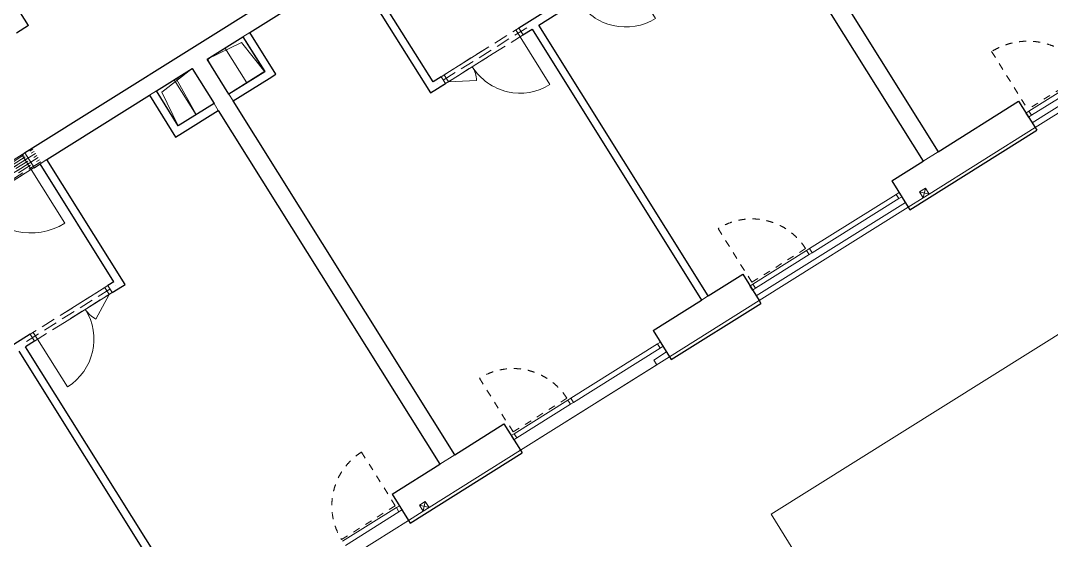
# Model space of a CAD drawing. Header units: millimetres. Extents: x -7743 to 191930, y -8645 to 72638.
# Drawn here: x 86112 to 100751, y 51774 to 59150 of the extents above; entities that cross this region are included whole.
import ezdxf

# ---------------------------------------------------------------- set-up
doc = ezdxf.new("R2010")
doc.units = ezdxf.units.MM
for name, pattern in [('HA_Dash_2mm-S1mm', [200, 100, -100]), ('HA_Dash_3mm-S1mm', [300, 200, -100]), ('HA_DashDot_2_2mm-S0_6mm', [1650, 750, -450, 0, -450])]:
    doc.linetypes.add(name, pattern=pattern)
for name, color, linetype, lineweight in [('A-DETL-GENF-OTLN', 9, 'Continuous', 9), ('A-DOOR-____-MCUT', 9, 'Continuous', 9), ('A-DOOR-____-OTLN', 9, 'Continuous', 9), ('A-DOOR-FRAM-MCUT', 9, 'Continuous', 9), ('A-FLOR-____-OTLN', 9, 'Continuous', 9), ('A-GENM-____-HDLN', 9, 'HA_Dash_3mm-S1mm', 9), ('A-GENM-____-OTLN', 9, 'Continuous', 9), ('A-GLAZ-CURT-MCUT', 9, 'Continuous', 5), ('A-GLAZ-CURT-OTLN', 9, 'Continuous', 5), ('A-GLAZ-CWMG-MCUT', 9, 'Continuous', 5), ('A-GLAZ-CWMG-OTLN', 9, 'Continuous', 5), ('A-WALL-____-MCUT', 9, 'Continuous', 25), ('I-WALL-____-MCUT', 9, 'Continuous', 25), ('M-HVAC-DUCT-OTLN', 9, 'Continuous', 9)]:
    doc.layers.add(name, color=color, linetype=linetype, lineweight=lineweight)

# ---------------------------------------------------------------- blocks, each defined once
blk = doc.blocks.new('HA_DR_Single_Swing_Solid - In_BJ_900x2100_Vstup-2000314-schema rezu D_110_5100')
at = {"layer": 'A-DOOR-____-MCUT', "linetype": 'HA_DashDot_2_2mm-S0_6mm'}
for p, q in [((-450, 125), (450, 125)), ((-450, -125), (450, -125))]:
    blk.add_line(p, q, dxfattribs=at)
at = {"layer": 'A-DOOR-____-OTLN'}
for p, q in [((-500, 125), (500, 125)), ((-500, -125), (500, -125))]:
    blk.add_line(p, q, dxfattribs=at)
at = {"layer": 'A-DOOR-____-OTLN', "lineweight": 5}
blk.add_line((450, -1025), (450, -125), dxfattribs=at)
blk.add_arc((450, -125), 900, 180, 270, dxfattribs=at)
at = {"layer": 'A-DOOR-FRAM-MCUT'}
for p, q in [((-450, 125), (-500, 125)), ((-500, 125), (-500, -125)), ((-450, -125), (-450, 125)), ((500, 125), (450, 125)), ((450, 125), (450, -125)), ((500, -125), (500, 125)), ((-500, -125), (-450, -125)), ((450, -125), (500, -125))]:
    blk.add_line(p, q, dxfattribs=at)
blk = doc.blocks.new('HA_DR_Double_Swing_Solid - In_BJ_1200x2100_800-1652965-schema rezu D_110_5100')
at = {"layer": 'A-DOOR-____-MCUT', "linetype": 'HA_DashDot_2_2mm-S0_6mm'}
for p, q in [((-600, 57.5), (600, 57.5)), ((-600, -57.5), (600, -57.5))]:
    blk.add_line(p, q, dxfattribs=at)
at = {"layer": 'A-DOOR-____-OTLN', "lineweight": 5}
for p, q in [((600, 857.5), (600, 57.5)), ((-253.6, 257.5), (-600, 57.5))]:
    blk.add_line(p, q, dxfattribs=at)
for centre, radius, start, end in [((600, 57.5), 800, 90, 180), ((-600, 57.5), 400, 360, 30)]:
    blk.add_arc(centre, radius, start, end, dxfattribs=at)
at = {"layer": 'A-DOOR-FRAM-MCUT'}
for p, q in [((-650, -57.5), (-650, 57.5)), ((-650, 57.5), (-600, 57.5)), ((-600, 57.5), (-600, -57.5)), ((600, 57.5), (650, 57.5)), ((600, -57.5), (600, 57.5)), ((650, 57.5), (650, -57.5)), ((-600, -57.5), (-650, -57.5)), ((650, -57.5), (600, -57.5))]:
    blk.add_line(p, q, dxfattribs=at)
blk = doc.blocks.new('HA_DR_Double_Swing_Solid - In_BJ_1200x2100_800-1652993-schema rezu D_110_5100')
at = {"layer": 'A-DOOR-____-MCUT', "linetype": 'HA_DashDot_2_2mm-S0_6mm'}
for p, q in [((-600, 57.5), (600, 57.5)), ((-600, -57.5), (600, -57.5))]:
    blk.add_line(p, q, dxfattribs=at)
at = {"layer": 'A-DOOR-____-OTLN', "lineweight": 5}
for p, q in [((-253.6, -257.5), (-600, -57.5)), ((600, -857.5), (600, -57.5))]:
    blk.add_line(p, q, dxfattribs=at)
for centre, radius, start, end in [((-600, -57.5), 400, 330, 0), ((600, -57.5), 800, 180, 270)]:
    blk.add_arc(centre, radius, start, end, dxfattribs=at)
at = {"layer": 'A-DOOR-FRAM-MCUT'}
for p, q in [((-600, 57.5), (-650, 57.5)), ((-650, 57.5), (-650, -57.5)), ((-600, -57.5), (-600, 57.5)), ((650, 57.5), (600, 57.5)), ((600, 57.5), (600, -57.5)), ((650, -57.5), (650, 57.5)), ((-650, -57.5), (-600, -57.5)), ((600, -57.5), (650, -57.5))]:
    blk.add_line(p, q, dxfattribs=at)
blk = doc.blocks.new('HA_DR_Single_Swing_Solid - In_BJ_800x2100-2000412-schema rezu D_110_5100')
at = {"layer": 'A-DOOR-____-MCUT', "linetype": 'HA_DashDot_2_2mm-S0_6mm'}
for p, q in [((-400, 57.5), (400, 57.5)), ((-400, -57.5), (400, -57.5))]:
    blk.add_line(p, q, dxfattribs=at)
at = {"layer": 'A-DOOR-____-OTLN', "lineweight": 5}
blk.add_line((400, -857.5), (400, -57.5), dxfattribs=at)
blk.add_arc((400, -57.5), 800, 180, 270, dxfattribs=at)
at = {"layer": 'A-DOOR-FRAM-MCUT'}
for p, q in [((-400, 57.5), (-450, 57.5)), ((-450, 57.5), (-450, -57.5)), ((-400, -57.5), (-400, 57.5)), ((450, 57.5), (400, 57.5)), ((400, 57.5), (400, -57.5)), ((450, -57.5), (450, 57.5)), ((-450, -57.5), (-400, -57.5)), ((400, -57.5), (450, -57.5))]:
    blk.add_line(p, q, dxfattribs=at)
blk = doc.blocks.new('HA_GM_Shaft_Rectangle - Default-2017771-schema rezu D_110_5100')
at = {"layer": 'A-DETL-GENF-OTLN'}
for p, q in [((58, -58), (600, 0)), ((0, -585), (58, -58))]:
    blk.add_line(p, q, dxfattribs=at)
at = {"layer": 'A-GENM-____-OTLN'}
for p, q in [((0, -585), (0, 0)), ((0, 0), (600, 0)), ((600, 0), (600, -585)), ((600, -585), (0, -585))]:
    blk.add_line(p, q, dxfattribs=at)
blk = doc.blocks.new('HA_GM_Shaft_Rectangle - Default-2017773-schema rezu D_110_5100')
at = {"layer": 'A-DETL-GENF-OTLN'}
for p, q in [((0, 585), (59, 59)), ((59, 59), (600, 0))]:
    blk.add_line(p, q, dxfattribs=at)
at = {"layer": 'A-GENM-____-OTLN'}
for p, q in [((0, 585), (0, 0)), ((600, 585), (0, 585)), ((600, 0), (600, 585)), ((0, 0), (600, 0))]:
    blk.add_line(p, q, dxfattribs=at)
blk = doc.blocks.new('Obdélníková příčel - 50x70mm EXT-1479988-schema rezu D_110_5100')
at = {"layer": 'A-GLAZ-CWMG-MCUT'}
for p, q in [((0, 70), (-50, 70)), ((-50, 70), (-50, 0)), ((-50, 0), (0, 0)), ((0, 70), (0, 0))]:
    blk.add_line(p, q, dxfattribs=at)
blk = doc.blocks.new('ABMV_CW_Single_Swing_Generic - Ex_Glass_SKLOPNE-1529248-schema rezu D_110_5100')
at = {"layer": 'A-DOOR-____-OTLN', "linetype": 'HA_Dash_2mm-S1mm', "lineweight": 5}
for p in [(450, 930), (-450, 30)]:
    blk.add_line(p, (450, 30), dxfattribs=at)
blk.add_arc((450, 30), 900, 90, 180, dxfattribs=at)
blk = doc.blocks.new('Obdélníková příčel - 50x70mm EXT-1480163-schema rezu D_110_5100')
at = {"layer": 'A-GLAZ-CWMG-OTLN'}
for p, q in [((-31448, 47661), (-32211, 47183)), ((-31411, 47601), (-32173, 47124))]:
    blk.add_line(p, q, dxfattribs=at)
blk = doc.blocks.new('Systémový panel - Sklo-1479875-schema rezu D_110_5100')
at = {"layer": 'A-GLAZ-CURT-MCUT'}
for p, q in [((-725, 70), (725, 70)), ((-725, 0), (-725, 70)), ((725, 0), (-725, 0)), ((725, 0), (725, 70))]:
    blk.add_line(p, q, dxfattribs=at)
blk = doc.blocks.new('Obdélníková příčel - 50x70mm EXT-1479396-schema rezu D_110_5100')
at = {"layer": 'A-GLAZ-CWMG-MCUT'}
for p, q in [((0, 0), (-50, 0)), ((-50, 0), (-50, -70)), ((0, 0), (0, -70)), ((-50, -70), (0, -70))]:
    blk.add_line(p, q, dxfattribs=at)
blk = doc.blocks.new('Obdélníková příčel - 50x70mm EXT-1479397-schema rezu D_110_5100')
at = {"layer": 'A-GLAZ-CWMG-MCUT'}
for p, q in [((0, 0), (-50, 0)), ((-50, 0), (-50, -70)), ((0, 0), (0, -70)), ((-50, -70), (0, -70))]:
    blk.add_line(p, q, dxfattribs=at)
blk = doc.blocks.new('ABMV_CW_Single_Swing_Generic - Ex_Glass_SKLOPNE-1529247-schema rezu D_110_5100')
at = {"layer": 'A-DOOR-____-OTLN', "linetype": 'HA_Dash_2mm-S1mm', "lineweight": 5}
for p in [(-450, -30), (450, -930)]:
    blk.add_line(p, (450, -30), dxfattribs=at)
blk.add_arc((450, -30), 900, 180, 270, dxfattribs=at)
blk = doc.blocks.new('Obdélníková příčel - 50x70mm EXT-1479461-schema rezu D_110_5100')
at = {"layer": 'A-GLAZ-CWMG-OTLN'}
for p, q in [((-22464, 53287), (-21702, 53765)), ((-22427, 53228), (-21665, 53706))]:
    blk.add_line(p, q, dxfattribs=at)
blk = doc.blocks.new('Obdélníková příčel - 50x70mm EXT-1479394-schema rezu D_110_5100')
at = {"layer": 'A-GLAZ-CWMG-MCUT'}
for p, q in [((25, 0), (-25, 0)), ((-25, 0), (-25, -70)), ((25, 0), (25, -70)), ((-25, -70), (25, -70))]:
    blk.add_line(p, q, dxfattribs=at)
blk = doc.blocks.new('ABMV_CW_Single_Swing_Generic - Ex_Glass_SKLOPNE-1529249-schema rezu D_110_5100')
at = {"layer": 'A-DOOR-____-OTLN', "linetype": 'HA_Dash_2mm-S1mm', "lineweight": 5}
for p in [(-484, -30), (484, -997)]:
    blk.add_line(p, (484, -30), dxfattribs=at)
blk.add_arc((484, -30), 967, 180, 270, dxfattribs=at)
blk = doc.blocks.new('Obdélníková příčel - 50x70mm EXT-1481680-schema rezu D_110_5100')
at = {"layer": 'A-GLAZ-CWMG-OTLN'}
for p, q in [((-15155, 57866), (-14335, 58379)), ((-15118, 57807), (-14298, 58320))]:
    blk.add_line(p, q, dxfattribs=at)
blk = doc.blocks.new('TB_Porotherm KP7_1250mm - TB_Porotherm KP7_1250mm-1834965-schema rezu D_110_5100')
at = {"layer": 'A-GENM-____-HDLN'}
for p, q in [((-625, 35), (625, 35)), ((-625, 0), (625, 0)), ((625, -35), (-625, -35))]:
    blk.add_line(p, q, dxfattribs=at)
blk = doc.blocks.new('TB_Porotherm KP11_5_1500mm - TB_Porotherm KP11_5_1500mm-1841486-schema rezu D_110_5100')
at = {"layer": 'A-GENM-____-HDLN'}
for p, q in [((-750, 57.5), (750, 57.5)), ((-750, 0), (750, 0)), ((750, -57.5), (-750, -57.5))]:
    blk.add_line(p, q, dxfattribs=at)
blk = doc.blocks.new('TB_Porotherm KP11_5_1500mm - TB_Porotherm KP11_5_1500mm-1850986-schema rezu D_110_5100')
at = {"layer": 'A-GENM-____-HDLN'}
for p, q in [((750, 57.5), (-750, 57.5)), ((-750, 0), (750, 0)), ((-750, -57.5), (750, -57.5))]:
    blk.add_line(p, q, dxfattribs=at)
blk = doc.blocks.new('185-01_OBJEKT D_Central_rvt-3-schema rezu D_110_5100')
at = {"layer": 'A-FLOR-____-OTLN'}
for p, q in [((-15109, 57699), (-12991, 59026)), ((-19029, 55244), (-16910, 56571)), ((-20482, 54333), (-20300, 54448)), ((-20440, 54266), (-20482, 54333)), ((-22376, 53052), (-20440, 54265)), ((-20440, 54265), (-20440, 54266)), ((-26084, 50730), (-23965, 52057))]:
    blk.add_line(p, q, dxfattribs=at)
at = {"layer": 'A-WALL-____-MCUT', "lineweight": 9}
for p, q in [((-26318, 58921), (-26220, 58982)), ((-27644, 58091), (-27547, 58152)), ((-26667, 57877), (-26728, 57974)), ((-26516, 58107), (-26455, 58010)), ((-16572, 56689), (-15067, 57632)), ((-15067, 57632), (-16572, 56689)), ((-16657, 57155), (-16445, 57288)), ((-29199, 57117), (-29102, 57178)), ((-16868, 56504), (-16657, 56636)), ((-16657, 56636), (-16868, 56504)), ((-19805, 55183), (-19708, 55244)), ((-20258, 54380), (-18987, 55177)), ((-18987, 55177), (-20258, 54380)), ((-23674, 52241), (-22377, 53053)), ((-22377, 53053), (-23674, 52241)), ((-23521, 52856), (-23310, 52988)), ((-23966, 52058), (-23758, 52188)), ((-23758, 52188), (-23966, 52058))]:
    blk.add_line(p, q, dxfattribs=at)
at = {"layer": 'A-WALL-____-MCUT'}
for p, q in [((-16445, 57288), (-15301, 58005)), ((-15301, 58005), (-15067, 57632)), ((-16844, 56466), (-15043, 57594)), ((-15067, 57632), (-15043, 57594)), ((-17102, 56877), (-16657, 57155)), ((-17102, 56877), (-16868, 56504)), ((-16868, 56504), (-16844, 56466)), ((-19708, 55244), (-19220, 55550)), ((-19220, 55550), (-18987, 55177)), ((-20492, 54753), (-19805, 55183)), ((-20234, 54342), (-18963, 55138)), ((-18987, 55177), (-18963, 55138)), ((-20492, 54753), (-20258, 54380)), ((-20258, 54380), (-20234, 54342)), ((-23310, 52988), (-22610, 53426)), ((-22610, 53426), (-22377, 53053)), ((-23942, 52020), (-22353, 53015)), ((-22377, 53053), (-22353, 53015)), ((-24199, 52431), (-23521, 52856)), ((-24199, 52431), (-23966, 52058)), ((-23966, 52058), (-23942, 52020))]:
    blk.add_line(p, q, dxfattribs=at)
at = {"layer": 'I-WALL-____-MCUT'}
for p, q in [((-18754, 60975), (-16445, 57288)), ((-29417, 57275), (-24713, 60221)), ((-18608, 60270), (-16657, 57155)), ((-29361, 59080), (-29911, 59957)), ((-26220, 58982), (-24763, 59895)), ((-24763, 59895), (-23653, 58124)), ((-23617, 58283), (-24665, 59956)), ((-21663, 59506), (-22401, 59044)), ((-22115, 59088), (-21602, 59409)), ((-29361, 59080), (-29531, 58974)), ((-22340, 58947), (-22212, 59027)), ((-22212, 59027), (-19805, 55183)), ((-19708, 55244), (-22115, 59088)), ((-26826, 58603), (-26318, 58921)), ((-26318, 58921), (-26007, 58426)), ((-25849, 58389), (-26220, 58982)), ((-26516, 58107), (-26826, 58603)), ((-27547, 58152), (-27038, 58470)), ((-27038, 58470), (-26728, 57974)), ((-26007, 58426), (-26516, 58107)), ((-26455, 58010), (-25946, 58328)), ((-25946, 58328), (-25849, 58389)), ((-23502, 58354), (-23617, 58283)), ((-27236, 57656), (-27547, 58152)), ((-23653, 58124), (-23556, 58185)), ((-23556, 58185), (-23441, 58257)), ((-29102, 57178), (-27644, 58091)), ((-27644, 58091), (-27273, 57497)), ((-26728, 57974), (-27236, 57656)), ((-23310, 52988), (-26455, 58010)), ((-27175, 57558), (-26667, 57877)), ((-26667, 57877), (-23521, 52856)), ((-27273, 57497), (-27175, 57558)), ((-29284, 57063), (-29199, 57117)), ((-28151, 55443), (-29199, 57117)), ((-27992, 55406), (-29102, 57178)), ((-28151, 55443), (-28236, 55390)), ((-28175, 55292), (-28090, 55345)), ((-28090, 55345), (-27992, 55406)), ((-29337, 54700), (-30104, 54219)), ((-29276, 54602), (-29403, 54523)), ((-29501, 54461), (-27094, 50618)), ((-26996, 50679), (-29403, 54523))]:
    blk.add_line(p, q, dxfattribs=at)
at = {"layer": 'M-HVAC-DUCT-OTLN', "lineweight": 5}
for p, q in [((-16709, 56721), (-16625, 56774)), ((-16709, 56721), (-16572, 56689)), ((-16656, 56636), (-16709, 56721)), ((-16656, 56636), (-16625, 56774)), ((-16572, 56689), (-16656, 56636)), ((-16625, 56774), (-16572, 56689)), ((-23811, 52272), (-23727, 52325)), ((-23811, 52272), (-23673, 52241)), ((-23758, 52188), (-23811, 52272)), ((-23758, 52188), (-23727, 52325)), ((-23727, 52325), (-23673, 52241)), ((-23673, 52241), (-23758, 52188))]:
    blk.add_line(p, q, dxfattribs=at)
at = {"layer": 'A-DOOR-____-OTLN', "color": 250, "lineweight": 9}
for name, p, rotation in [('HA_DR_Single_Swing_Solid - In_BJ_800x2100-2000412-schema rezu D_110_5100', (-21251, 59696), 32.0611111111109), ('ABMV_CW_Single_Swing_Generic - Ex_Glass_SKLOPNE-1529249-schema rezu D_110_5100', (-14745, 58123), 212.0611111111105), ('HA_DR_Double_Swing_Solid - In_BJ_1200x2100_800-1652993-schema rezu D_110_5100', (-22921, 58651), 32.0611111111109), ('HA_DR_Single_Swing_Solid - In_BJ_900x2100_Vstup-2000314-schema rezu D_110_5100', (-29774, 56904), 32.06111111111118), ('ABMV_CW_Single_Swing_Generic - Ex_Glass_SKLOPNE-1529247-schema rezu D_110_5100', (-18693, 55650), 212.0611111111105), ('HA_DR_Double_Swing_Solid - In_BJ_1200x2100_800-1652965-schema rezu D_110_5100', (-28756, 54996), 212.0611111111112), ('ABMV_CW_Single_Swing_Generic - Ex_Glass_SKLOPNE-1529247-schema rezu D_110_5100', (-22083, 53526), 212.0611111111105), ('ABMV_CW_Single_Swing_Generic - Ex_Glass_SKLOPNE-1529248-schema rezu D_110_5100', (-24520, 52000), 32.06111111111168)]:
    blk.add_blockref(name, p, dxfattribs=dict(at, rotation=rotation))
at = {"layer": 'A-GENM-____-OTLN', "color": 250, "lineweight": 9}
for name, p, rotation in [('TB_Porotherm KP11_5_1500mm - TB_Porotherm KP11_5_1500mm-1850986-schema rezu D_110_5100', (-22921, 58651), 212.0611111111103), ('HA_GM_Shaft_Rectangle - Default-2017773-schema rezu D_110_5100', (-26318, 58921), 212.0611111111116), ('HA_GM_Shaft_Rectangle - Default-2017771-schema rezu D_110_5100', (-27547, 58152), 32.06111111111057), ('TB_Porotherm KP7_1250mm - TB_Porotherm KP7_1250mm-1834965-schema rezu D_110_5100', (-29811, 56963), 32.06111111111186), ('TB_Porotherm KP7_1250mm - TB_Porotherm KP7_1250mm-1834965-schema rezu D_110_5100', (-29774, 56904), 32.06111111111186), ('TB_Porotherm KP7_1250mm - TB_Porotherm KP7_1250mm-1834965-schema rezu D_110_5100', (-29737, 56845), 32.06111111111186), ('TB_Porotherm KP11_5_1500mm - TB_Porotherm KP11_5_1500mm-1841486-schema rezu D_110_5100', (-28756, 54996), 32.06111111111186)]:
    blk.add_blockref(name, p, dxfattribs=dict(at, rotation=rotation))
at = {"layer": 'A-GLAZ-CURT-OTLN', "color": 250, "lineweight": 9, "rotation": 212.0611111111105}
for p in [(-17655, 56300), (-21045, 54177)]:
    blk.add_blockref('Systémový panel - Sklo-1479875-schema rezu D_110_5100', p, dxfattribs=at)
at = {"layer": 'A-GLAZ-CWMG-OTLN', "color": 250, "lineweight": 9}
for name, p in [('Obdélníková příčel - 50x70mm EXT-1481680-schema rezu D_110_5100', (0, 0)), ('Obdélníková příčel - 50x70mm EXT-1479461-schema rezu D_110_5100', (3390, 2123)), ('Obdélníková příčel - 50x70mm EXT-1479461-schema rezu D_110_5100', (0, 0)), ('Obdélníková příčel - 50x70mm EXT-1480163-schema rezu D_110_5100', (7310, 4578))]:
    blk.add_blockref(name, p, dxfattribs=at)
at = {"layer": 'A-GLAZ-CWMG-OTLN', "color": 250, "lineweight": 9, "extrusion": (0, 0, -1)}
for name, p, rotation in [('Obdélníková příčel - 50x70mm EXT-1479396-schema rezu D_110_5100', (15197, 57839), 327.9388888888895), ('Obdélníková příčel - 50x70mm EXT-1479394-schema rezu D_110_5100', (18291, 55902), 327.9388888888895), ('Obdélníková příčel - 50x70mm EXT-1479396-schema rezu D_110_5100', (19117, 55384), 327.9388888888895), ('Obdélníková příčel - 50x70mm EXT-1479394-schema rezu D_110_5100', (21681, 53779), 327.9388888888895), ('Obdélníková příčel - 50x70mm EXT-1479396-schema rezu D_110_5100', (22507, 53261), 327.9388888888895), ('Obdélníková příčel - 50x70mm EXT-1479988-schema rezu D_110_5100', (24096, 52266), 147.9388888888883)]:
    blk.add_blockref(name, p, dxfattribs=dict(at, rotation=rotation))
at = {"layer": 'A-GLAZ-CWMG-OTLN', "color": 250, "lineweight": 9, "rotation": 32.06111111111048}
for p in [(-16998, 56711), (-20388, 54588)]:
    blk.add_blockref('Obdélníková příčel - 50x70mm EXT-1479397-schema rezu D_110_5100', p, dxfattribs=at)
blk = doc.blocks.new('HA_GM_Shaft_Rectangle - Default-2321989-schema rezu D_110_5100')
at = {"layer": 'A-DETL-GENF-OTLN'}
for p, q in [((1, -609), (32, -32)), ((32, -32), (106, -24))]:
    blk.add_line(p, q, dxfattribs=at)
at = {"layer": 'A-GENM-____-OTLN'}
blk.add_line((0, -609), (0, -24), dxfattribs=at)
blk = doc.blocks.new('HA_GM_Shaft_Rectangle - Default-V51-schema rezu D_110_5100')
at = {"layer": 'A-DETL-GENF-OTLN'}
for p, q in [((25, -171), (32, -32)), ((32, -32), (106, -24))]:
    blk.add_line(p, q, dxfattribs=at)
at = {"layer": 'A-GENM-____-OTLN'}
blk.add_line((325, -24), (325, -609), dxfattribs=at)

msp = doc.modelspace()

# ---------------------------------------------------------------- linework, layer by layer
at = {"layer": 'A-FLOR-____-OTLN'}
for p, q in [((102638.3, 58958.7), (100519.7, 57631.6)), ((96770.9, 52144.1), (105673.7, 57720.4)), ((98718.8, 56503.6), (96600.1, 55176.4)), ((95328.9, 54380.6), (93210.1, 53053.4)), ((97511.6, 50961.5), (96770.9, 52144.1)), ((91621, 52058), (89500.8, 50729.9))]:
    msp.add_line(p, q, dxfattribs=at)

# ---------------------------------------------------------------- block references
at = {"lineweight": 5}
msp.add_blockref('185-01_OBJEKT D_Central_rvt-3-schema rezu D_110_5100', (115586.9, 0), dxfattribs=at)
at = {"layer": 'A-GENM-____-OTLN', "lineweight": 5, "rotation": 32.06124947745553}
for name, p in [('HA_GM_Shaft_Rectangle - Default-V51-schema rezu D_110_5100', (88726.5, 58610.3)), ('HA_GM_Shaft_Rectangle - Default-2321989-schema rezu D_110_5100', (88281.6, 58331.6))]:
    msp.add_blockref(name, p, dxfattribs=at)

doc.saveas('drawing.dxf')
